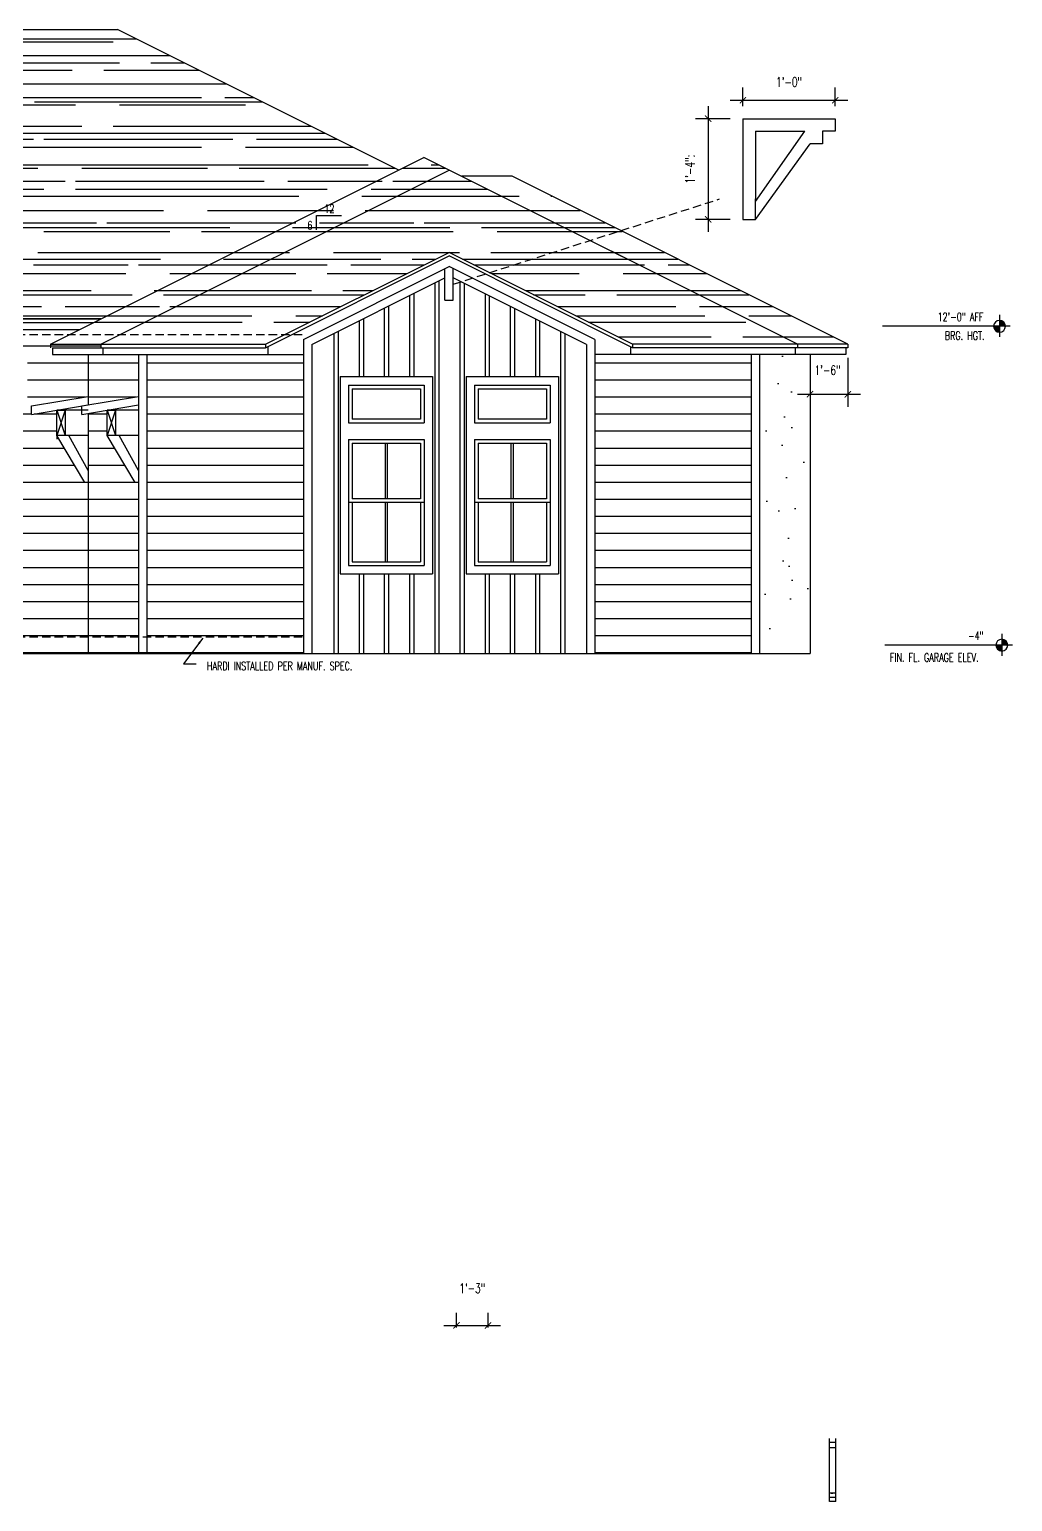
# Model space of a CAD drawing. Header units: inches. Extents: x -25328 to 8149, y -5530 to 4336.
# Drawn here: x -4124 to -3656, y -1993 to -1291 of the extents above; entities that cross this region are included whole.
import ezdxf

# ---------------------------------------------------------------- set-up
doc = ezdxf.new("R2010")
doc.units = ezdxf.units.IN
doc.header["$LTSCALE"] = 16
doc.header["$MEASUREMENT"] = 0
doc.linetypes.add('HIDDEN', pattern=[0.375, 0.25, -0.125])
doc.layers.get('0').update_dxf_attribs({"linetype": 'CONTINUOUS'})
doc.layers.get('DEFPOINTS').update_dxf_attribs({"linetype": 'CONTINUOUS'})
for name, color, linetype in [('CONC', 3, 'CONTINUOUS'), ('DIMS', 5, 'CONTINUOUS'), ('ROOF', 1, 'CONTINUOUS'), ('TEXT', 11, 'CONTINUOUS'), ('WALLS EXT', 6, 'CONTINUOUS'), ('WALLS INT', 6, 'CONTINUOUS'), ('WINDOWS', 1, 'CONTINUOUS')]:
    doc.layers.add(name, color=color, linetype=linetype)
doc.styles.add('PAYTAS RM', font='romans.shx', dxfattribs={"width": 0.7, "height": 4.5})
doc.styles.add('PAYTS NOTES', font='romans.shx', dxfattribs={"width": 0.7, "height": 4.5})
doc.dimstyles.new('DIM- PAYTAS', dxfattribs={"dimscale": 48, "dimtxt": 0.1, "dimasz": 0.0625, "dimexe": 0.125, "dimexo": 0.125, "dimgap": 0.125, "dimtad": 1, "dimdec": 1, "dimzin": 3, "dimdsep": 46, "dimlunit": 4, "dimtxsty": 'PAYTAS RM', "dimblk": 'ARCHTICK', "dimcen": 0.09, "dimdle": 0.125, "dimclrd": 5, "dimclre": 5, "dimclrt": 11, "dimadec": 0, "dimazin": 0, "dimtfac": 1, "dimtdec": 1, "dimtofl": 0, "dimtmove": 2, "dimatfit": 3, "dimfxl": 0, "dimfrac": 2, "dimtolj": 1, "dimtzin": 3, "dimarcsym": 0})
pattern_1 = [(0, (0, -1490.438), (33, 15), [225, -30, 75, -15]), (0, (19.95, -1482.938), (-15, 19.95), [45, -4.95, 90, -11.25]), (0, (7.5, -1477.688), (78, 10.05), [120, -21, 60, -15])]
pattern_2 = [(0, (0, -1490.438), (0, 8.125), [])]

# ---------------------------------------------------------------- blocks, each defined once
blk = doc.blocks.new('_ArchTick')
at = {"color": 0, "linetype": 'ByBlock', "const_width": 0.15}
blk.add_lwpolyline([(-0.5, -0.5), (0.5, 0.5)], dxfattribs=at)
blk = doc.blocks.new('*D537')
at = {"layer": 'DEFPOINTS', "color": 0, "transparency": 16777216}
for p in [(-3905.84, -1908.63), (-3920.84, -1915.67), (-3905.84, -1915.67)]:
    blk.add_point(p, dxfattribs=at)
at = {"layer": 'WALLS INT', "color": 5, "lineweight": -2, "transparency": 16777216}
for p, q in [((-3920.84, -1909.67), (-3920.84, -1902.63)), ((-3905.84, -1909.67), (-3905.84, -1902.63)), ((-3926.84, -1908.63), (-3899.84, -1908.63))]:
    blk.add_line(p, q, dxfattribs=at)
at = {"layer": 'WALLS INT', "color": 5, "lineweight": -2, "transparency": 16777216, "xscale": 3, "yscale": 3, "zscale": 3, "rotation": 180}
blk.add_blockref('_ArchTick', (-3920.84, -1908.63), dxfattribs=at)
at = {"layer": 'WALLS INT', "color": 5, "lineweight": -2, "transparency": 16777216, "xscale": 3, "yscale": 3, "zscale": 3}
blk.add_blockref('_ArchTick', (-3905.84, -1908.63), dxfattribs=at)
at = {"layer": 'WALLS INT', "color": 11, "transparency": 16777216, "insert": (-3913.34, -1890.95), "char_height": 4.5, "attachment_point": 5, "style": 'PAYTAS RM', "bg_fill": 3, "box_fill_scale": 1.25, "bg_fill_color": 256, "bg_fill_true_color": 13158600, "bg_fill_transparency": 0}
blk.add_mtext('\\A1;1\'-3"', dxfattribs=at)
blk = doc.blocks.new('ELEVBUB')
for p, q in [((-0.142, 0), (0.078, 0)), ((0, 0.151), (0, -0.142))]:
    blk.add_line(p, q)
at = {"const_width": 0.0781}
for points in [[(0, 0.039, 0.414214), (-0.039, 0, 1)], [(0, -0.039, 0.414213), (0.039, 0, 1)]]:
    blk.add_lwpolyline(points, format="xyb", dxfattribs=at)
blk.add_circle((0, 0), 0.0781)
blk = doc.blocks.new('*D541')
at = {"layer": 'DEFPOINTS', "color": 0, "transparency": 16777216}
for p in [(-3740.39, -1324.66), (-3784.39, -1333.47), (-3740.39, -1333.47)]:
    blk.add_point(p, dxfattribs=at)
at = {"layer": 'DIMS', "color": 5, "lineweight": -2, "transparency": 16777216}
for p, q in [((-3784.39, -1327.47), (-3784.39, -1318.66)), ((-3740.39, -1327.47), (-3740.39, -1318.66)), ((-3790.39, -1324.66), (-3734.39, -1324.66))]:
    blk.add_line(p, q, dxfattribs=at)
at = {"layer": 'DIMS', "color": 5, "lineweight": -2, "transparency": 16777216, "xscale": 3, "yscale": 3, "zscale": 3, "rotation": 180}
blk.add_blockref('_ArchTick', (-3784.39, -1324.66), dxfattribs=at)
at = {"layer": 'DIMS', "color": 5, "lineweight": -2, "transparency": 16777216, "xscale": 3, "yscale": 3, "zscale": 3}
blk.add_blockref('_ArchTick', (-3740.39, -1324.66), dxfattribs=at)
at = {"layer": 'DIMS', "color": 11, "transparency": 16777216, "insert": (-3762.39, -1315.98), "char_height": 4.5, "attachment_point": 5, "style": 'PAYTAS RM', "bg_fill": 3, "box_fill_scale": 1.25, "bg_fill_color": 256, "bg_fill_true_color": 13158600, "bg_fill_transparency": 0}
blk.add_mtext('\\A1;1\'-0"', dxfattribs=at)
blk = doc.blocks.new('*D542')
at = {"layer": 'DEFPOINTS', "color": 0, "transparency": 16777216}
for p in [(-3784.39, -1333.47), (-3800.92, -1381.47), (-3784.39, -1381.47)]:
    blk.add_point(p, dxfattribs=at)
at = {"layer": 'DIMS', "color": 5, "lineweight": -2, "transparency": 16777216}
for p, q in [((-3800.92, -1327.47), (-3800.92, -1387.47)), ((-3790.39, -1333.47), (-3806.92, -1333.47)), ((-3790.39, -1381.47), (-3806.92, -1381.47))]:
    blk.add_line(p, q, dxfattribs=at)
at = {"layer": 'DIMS', "color": 5, "lineweight": -2, "transparency": 16777216, "xscale": 3, "yscale": 3, "zscale": 3}
for p, rotation in [((-3800.92, -1333.47), 90), ((-3800.92, -1381.47), 270)]:
    blk.add_blockref('_ArchTick', p, dxfattribs=dict(at, rotation=rotation))
at = {"layer": 'DIMS', "color": 11, "transparency": 16777216, "insert": (-3809.6, -1357.47), "char_height": 4.5, "attachment_point": 5, "rotation": 90, "style": 'PAYTAS RM', "bg_fill": 3, "box_fill_scale": 1.25, "bg_fill_color": 256, "bg_fill_true_color": 13158600, "bg_fill_transparency": 0}
blk.add_mtext('\\A1;1\'-4":', dxfattribs=at)
blk = doc.blocks.new('*D551')
at = {"layer": 'DEFPOINTS', "color": 0, "transparency": 16777216}
for p in [(-3734.39, -1441.53), (-3734.39, -1464.81)]:
    blk.add_point(p, dxfattribs=at)
at = {"layer": 'WALLS INT', "color": 5, "lineweight": -2, "transparency": 16777216}
for p, q in [((-3734.39, -1447.53), (-3734.39, -1470.81)), ((-3752.39, -1458.97), (-3752.39, -1470.81)), ((-3758.39, -1464.81), (-3728.39, -1464.81))]:
    blk.add_line(p, q, dxfattribs=at)
at = {"layer": 'WALLS INT', "color": 5, "lineweight": -2, "transparency": 16777216, "xscale": 3, "yscale": 3, "zscale": 3, "rotation": 180}
blk.add_blockref('_ArchTick', (-3752.39, -1464.81), dxfattribs=at)
at = {"layer": 'WALLS INT', "color": 5, "lineweight": -2, "transparency": 16777216, "xscale": 3, "yscale": 3, "zscale": 3}
blk.add_blockref('_ArchTick', (-3734.39, -1464.81), dxfattribs=at)
at = {"layer": 'WALLS INT', "color": 11, "transparency": 16777216, "insert": (-3744.03, -1453.34), "char_height": 4.5, "attachment_point": 5, "style": 'PAYTAS RM', "bg_fill": 3, "box_fill_scale": 1.25, "bg_fill_color": 256, "bg_fill_true_color": 13158600, "bg_fill_transparency": 0}
blk.add_mtext('\\A1;1\'-6"', dxfattribs=at)
at = {"layer": 'DEFPOINTS', "color": 0, "transparency": 16777216}
blk.add_point((-3752.39, -1452.97), dxfattribs=at)

msp = doc.modelspace()

# ---------------------------------------------------------------- hatches: boundary and pattern name
at = {"layer": 'WALLS INT'}
h = msp.add_hatch(dxfattribs=at)
h.set_pattern_fill('AR-RROOF', color=8, scale=15)
h.set_pattern_definition(pattern_1)
h.paths.add_polyline_path([(-4082.39364874, -1290.92859557), (-4250.39364874, -1290.92859557), (-4505.39364874, -1418.42859557), (-4484.39364874, -1428.92859557), (-4310.89364874, -1428.92859557), (-4310.89364874, -1384.40073153), (-4322.89364874, -1384.40073153), (-4322.89364874, -1346.56510342), (-4195.89364874, -1346.56510342), (-4195.89364874, -1384.40073153), (-4207.89364874, -1384.40073153), (-4207.89364874, -1428.92859557), (-4090.39364874, -1428.92859557), (-3948.39364874, -1357.92859557)])
h = msp.add_hatch(dxfattribs=at)
h.set_pattern_fill('AR-RROOF', color=8, scale=15)
h.set_pattern_definition(pattern_1)
h.paths.add_polyline_path([(-3924.39364874, -1357.92859557), (-3936.39364874, -1351.92859557), (-4105.33792065, -1436.40073153), (-4081.33792065, -1436.40073153)])
h = msp.add_hatch(dxfattribs=at)
h.set_pattern_fill('AR-RROOF', color=8, scale=15)
h.set_pattern_definition(pattern_1)
h.paths.add_polyline_path([(-3924.39364874, -1397.20924132), (-3836.95494025, -1440.92859557), (-3758.39364874, -1440.92859557), (-3924.39364874, -1357.92859557), (-4081.33792065, -1436.40073153), (-4002.77662915, -1436.40073153)])
h = msp.add_hatch(dxfattribs=at)
h.set_pattern_fill('AR-RROOF', color=8, scale=15)
h.set_pattern_definition(pattern_1)
h.paths.add_polyline_path([(-3880.39364874, -1367.92859557), (-3904.39364874, -1367.92859557), (-3758.39364874, -1440.92859557), (-3734.39364874, -1440.92859557)])
h = msp.add_hatch(dxfattribs=at)
h.set_pattern_fill('LINE', color=8, scale=65)
h.set_pattern_definition(pattern_2)
h.paths.add_polyline_path([(-4310.89364874, -1436.40073153), (-4469.44937683, -1436.40073153), (-4412.39364874, -1464.92859557), (-4412.39364874, -1466.60564656), (-4413.39364874, -1466.60564656), (-4413.39364874, -1469.92859557), (-4426.39364874, -1469.92859557), (-4426.39364874, -1580.40073153), (-4382.39364874, -1580.40073153), (-4382.39364874, -1568.42857849), (-4381.39364874, -1568.42857849), (-4381.39364874, -1538.42857849), (-4381.39364874, -1484.40073153), (-4382.39364874, -1484.40073153), (-4382.39364874, -1469.92859557), (-4393.39364874, -1469.92859557), (-4393.39364874, -1446.17888984), (-4310.89364874, -1446.17888984)])
h.paths.add_polyline_path([(-4314.39364874, -1568.42857849), (-4313.39364874, -1568.42857849), (-4313.39364874, -1538.42857849), (-4313.39364874, -1484.40073153), (-4314.39364874, -1484.40073153), (-4314.39364874, -1476.40073153), (-4319.39364874, -1476.40073153), (-4319.39364874, -1560.40073153), (-4363.39364874, -1560.40073153), (-4363.39364874, -1476.40073153), (-4368.39364874, -1476.40073153), (-4368.39364874, -1484.40073153), (-4369.39364874, -1484.40073153), (-4369.39364874, -1538.42857849), (-4369.39364874, -1568.42857849), (-4368.39364874, -1568.42857849), (-4368.39364874, -1580.40073153), (-4314.39364874, -1580.40073153)], flags=17)
h.paths.add_polyline_path([(-4314.39364874, -1580.40073153), (-4368.39364874, -1580.40073153), (-4368.39364874, -1584.40073153), (-4314.39364874, -1584.40073153)])
h.paths.add_polyline_path([(-4382.39364874, -1580.40073153), (-4426.39364874, -1580.40073153), (-4426.39364874, -1588.40073153), (-4382.39364874, -1588.40073153)])
h.paths.add_polyline_path([(-4072.39364874, -1506.90073153), (-4073.95488063, -1506.90073153), (-4087.39364874, -1484.40073153), (-4087.39364874, -1472.40073153), (-4096.39364874, -1473.90073153), (-4096.39364874, -1580.40073153), (-4072.39364874, -1580.40073153)])
h.paths.add_polyline_path([(-4072.39364874, -1445.92859557), (-4096.39364874, -1445.92859557), (-4096.39364874, -1469.84555651), (-4072.39364874, -1465.84555651)])
h.paths.add_polyline_path([(-4072.39364874, -1580.40073153), (-4096.39364874, -1580.40073153), (-4096.39364874, -1588.40073153), (-4072.39364874, -1588.40073153)])
h = msp.add_hatch(dxfattribs=at)
h.set_pattern_fill('LINE', color=8, scale=65)
h.set_pattern_definition(pattern_2)
h.paths.add_polyline_path([(-4112.39364874, -1439.92859557), (-4112.39364874, -1436.40073153), (-4207.89364874, -1436.40073153), (-4207.89364874, -1446.17888984), (-4125.39364874, -1446.17888984), (-4125.39364874, -1469.92859557), (-4136.39364874, -1469.92859557), (-4136.39364874, -1484.40073153), (-4137.39364874, -1484.40073153), (-4137.39364874, -1538.42857849), (-4137.39364874, -1568.42857849), (-4136.39364874, -1568.42857849), (-4136.39364874, -1580.40073153), (-4096.39364874, -1580.40073153), (-4096.39364874, -1506.90073153), (-4097.95488063, -1506.90073153), (-4111.39364874, -1484.40073153), (-4111.39364874, -1472.40073153), (-4123.39364874, -1474.40073153), (-4123.39364874, -1470.34555651), (-4096.39364874, -1465.84555651), (-4096.39364874, -1445.92859557), (-4113.39364874, -1445.92859557), (-4113.39364874, -1442.60564656), (-4090.39364874, -1442.60564656), (-4090.39364874, -1440.92859557), (-4114.39364874, -1440.92859557)])
h.paths.add_polyline_path([(-4096.39364874, -1580.40073153), (-4136.39364874, -1580.40073153), (-4136.39364874, -1588.40073153), (-4096.39364874, -1588.40073153)])
h = msp.add_hatch(dxfattribs=at)
h.set_pattern_fill('LINE', color=8, scale=65)
h.set_pattern_definition(pattern_2)
h.paths.add_polyline_path([(-3993.83235724, -1580.40073153), (-4072.39364874, -1580.40073153), (-4072.39364874, -1588.40073153), (-3993.83235724, -1588.40073153)])
h.paths.add_polyline_path([(-4068.39364874, -1445.92859557), (-4068.39364874, -1580.40073153), (-3993.83235724, -1580.40073153), (-3993.83235724, -1445.92859557)])
h.paths.add_polyline_path([(-3780.39364874, -1588.40073153), (-3780.39364874, -1445.92859557), (-3854.95494025, -1445.92859557), (-3854.95494025, -1588.40073153)])
h = msp.add_hatch(dxfattribs=at)
h.set_pattern_fill('AR-SAND', color=8, scale=15)
h.set_pattern_definition([(37.5, (0, -1490.438), (-0.9449, 28.90236), [0, -22.8, 0, -25.5, 0, -24.375]), (7.5, (0, -1490.438), (26.54665, 42.3322), [0, -12.3, 0, -20.55, 0, -7.875]), (327.5, (-18.45, -1490.438), (46.71213, 0.08489), [0, -7.5, 0, -27, 0, -35.25]), (317.5, (-18.45, -1490.438), (45.0919, 13.16513), [0, -3.75, 0, -17.7, 0, -20.25])])
h.paths.add_polyline_path([(-3752.39364874, -1445.92859557), (-3776.39364874, -1445.92859557), (-3776.39364874, -1588.40073153), (-3752.39364874, -1588.40073153)])

# ---------------------------------------------------------------- linework, layer by layer
at = {"layer": 'CONC', "color": 8, "linetype": 'HIDDEN'}
for p, q in [((-4580.39364874, -1436.40073153), (-3993.83235724, -1436.40073153)), ((-4580.39364874, -1580.40073153), (-3993.83235724, -1580.40073153))]:
    msp.add_line(p, q, dxfattribs=at)
at = {"layer": 'CONC'}
msp.add_line((-4590.39364874, -1588.40073153), (-3752.39364874, -1588.40073153), dxfattribs=at)
at = {"layer": 'DIMS'}
for p, q in [((-3664.86507465, -1432.40073153), (-3717.78006594, -1432.40073153)), ((-3663.78251056, -1584.40073153), (-3716.69750185, -1584.40073153))]:
    msp.add_line(p, q, dxfattribs=at)
at = {"layer": 'ROOF', "color": 6}
for p, q in [((-3948.39364874, -1357.92859557), (-4082.39364874, -1290.92859557)), ((-4114.39364874, -1440.92859557), (-3936.39364874, -1351.92859557)), ((-3758.39364874, -1440.92859557), (-3936.39364874, -1351.92859557)), ((-4090.39364874, -1440.92859557), (-3924.39364874, -1357.92859557)), ((-3758.39364874, -1440.92859557), (-3924.39364874, -1357.92859557)), ((-3734.39364874, -1440.92859557), (-3894.39364874, -1360.92859557)), ((-4011.83235724, -1440.92859557), (-3924.39364874, -1397.20924132)), ((-4011.83235724, -1442.60564656), (-3924.39364874, -1398.88629231)), ((-3836.95494025, -1440.92859557), (-3924.39364874, -1397.20924132)), ((-3836.95494025, -1442.60564656), (-3924.39364874, -1398.88629231)), ((-3993.83235724, -1438.63679951), (-3924.39364874, -1403.91744526)), ((-3854.95494025, -1438.63679951), (-3924.39364874, -1403.91744526)), ((-4207.89364874, -1428.92859557), (-4090.39364874, -1428.92859557)), ((-4207.89364874, -1430.60564656), (-4093.74775071, -1430.60564656)), ((-4207.89364874, -1433.92859557), (-4100.39364874, -1433.92859557)), ((-4114.39364874, -1440.92859557), (-4114.39364874, -1442.60564656)), ((-4114.39364874, -1440.92859557), (-4011.83235724, -1440.92859557)), ((-4113.39364874, -1442.60564656), (-4113.39364874, -1445.92859557)), ((-4113.39364874, -1442.60564656), (-4011.83235724, -1442.60564656)), ((-4090.39364874, -1440.92859557), (-4090.39364874, -1442.60564656)), ((-4089.39364874, -1442.60564656), (-4089.39364874, -1445.92859557)), ((-4011.83235724, -1440.92859557), (-4011.83235724, -1442.60564656)), ((-4010.83235724, -1442.10564656), (-4010.83235724, -1445.92859557)), ((-3837.95494025, -1442.10564656), (-3837.95494025, -1445.92859557)), ((-3836.95494025, -1440.92859557), (-3836.95494025, -1442.60564656)), ((-3734.39364874, -1440.92859557), (-3836.95494025, -1440.92859557)), ((-3734.39364874, -1442.60564656), (-3836.95494025, -1442.60564656)), ((-3759.39364874, -1442.60564656), (-3759.39364874, -1445.92859557)), ((-3758.39364874, -1440.92859557), (-3758.39364874, -1442.60564656)), ((-3735.39364874, -1442.60564656), (-3735.39364874, -1445.92859557)), ((-3734.39364874, -1440.92859557), (-3734.39364874, -1442.60564656)), ((-4113.39364874, -1445.92859557), (-4010.83235724, -1445.92859557)), ((-4113.39364874, -1445.92859557), (-4096.39364874, -1445.92859557)), ((-4010.83235724, -1445.92859557), (-3993.83235724, -1445.92859557)), ((-3837.95494025, -1445.92859557), (-3854.95494025, -1445.92859557)), ((-3735.39364874, -1445.92859557), (-3837.95494025, -1445.92859557)), ((-3759.39364874, -1445.92859557), (-3776.39364874, -1445.92859557)), ((-3735.39364874, -1445.92859557), (-3752.39364874, -1445.92859557))]:
    msp.add_line(p, q, dxfattribs=at)
at = {"layer": 'WALLS EXT', "color": 1}
for p, q in [((-3784.38934172, -1333.46528522), (-3784.38934172, -1381.46528522)), ((-3784.38934172, -1333.46528522), (-3740.38934172, -1333.46528522)), ((-3778.38934172, -1339.46528522), (-3778.38934172, -1372.69237589)), ((-3778.38934172, -1339.46528522), (-3754.87462309, -1339.46528522)), ((-3778.38934172, -1372.98000384), (-3754.87462309, -1339.46528522)), ((-3740.38934172, -1339.46528522), (-3746.38934172, -1339.46528522)), ((-3746.38934172, -1339.46528522), (-3746.38934172, -1345.46528522)), ((-3740.38934172, -1333.46528522), (-3740.38934172, -1339.46528522)), ((-3778.38934172, -1381.46528522), (-3752.38934172, -1345.46528522)), ((-3746.38934172, -1345.46528522), (-3752.38934172, -1345.46528522)), ((-3778.38934172, -1381.46528522), (-3778.38934172, -1371.70164166)), ((-3784.38934172, -1381.46528522), (-3778.38934172, -1381.46528522)), ((-4123.39364874, -1470.34555651), (-4096.39364874, -1465.84555651)), ((-4099.39364874, -1470.34555651), (-4072.39364874, -1465.84555651)), ((-4123.39364874, -1474.40073153), (-4096.39364874, -1469.90073153)), ((-4123.39364874, -1474.40073153), (-4123.39364874, -1470.34555651)), ((-4111.39364874, -1484.40073153), (-4111.39364874, -1472.40073153)), ((-4111.39364874, -1472.40073153), (-4107.39364874, -1472.40073153)), ((-4111.39364874, -1472.40073153), (-4107.39364874, -1484.40073153)), ((-4107.39364874, -1472.40073153), (-4111.39364874, -1484.40073153)), ((-4096.39364874, -1472.40073153), (-4111.39364874, -1472.40073153)), ((-4107.39364874, -1472.40073153), (-4107.39364874, -1484.40073153)), ((-4099.39364874, -1474.40073153), (-4072.39364874, -1469.90073153)), ((-4099.39364874, -1474.40073153), (-4099.39364874, -1470.34555651)), ((-4087.39364874, -1484.40073153), (-4087.39364874, -1472.40073153)), ((-4087.39364874, -1472.40073153), (-4083.39364874, -1472.40073153)), ((-4087.39364874, -1472.40073153), (-4083.39364874, -1484.40073153)), ((-4083.39364874, -1472.40073153), (-4087.39364874, -1484.40073153)), ((-4072.39364874, -1472.40073153), (-4087.39364874, -1472.40073153)), ((-4083.39364874, -1472.40073153), (-4083.39364874, -1484.40073153)), ((-4111.39364874, -1484.40073153), (-4111.39364874, -1486.27573153)), ((-4096.39364874, -1484.40073153), (-4111.39364874, -1484.40073153)), ((-4097.95488063, -1506.90073153), (-4111.39364874, -1484.40073153)), ((-4096.39364874, -1501.17131394), (-4105.66375618, -1484.40073153)), ((-4072.39364874, -1484.40073153), (-4087.39364874, -1484.40073153)), ((-4073.95488063, -1506.90073153), (-4087.39364874, -1484.40073153)), ((-4072.39364874, -1501.17131394), (-4081.66375618, -1484.40073153)), ((-4072.39364874, -1484.40073153), (-4072.39364874, -1506.90073153)), ((-4096.39364874, -1506.90073153), (-4097.95488063, -1506.90073153)), ((-4072.39364874, -1506.90073153), (-4073.95488063, -1506.90073153))]:
    msp.add_line(p, q, dxfattribs=at)
at = {"layer": 'WALLS EXT'}
for p, q in [((-3740.03784932, -1964.44055409), (-3743.16284932, -1964.44055409)), ((-3740.03784932, -1967.0130396), (-3743.16284932, -1967.0130396)), ((-3740.03784932, -1988.58754848), (-3743.16284932, -1988.58754848)), ((-3740.03784932, -1990.58754848), (-3743.16284932, -1990.58754848)), ((-3740.85034932, -1992.58754848), (-3742.35034932, -1992.58754848))]:
    msp.add_line(p, q, dxfattribs=at)
at = {"layer": 'WALLS INT'}
for p, q in [((-4250.39364874, -1290.92859557), (-4082.39364874, -1290.92859557)), ((-3894.39364874, -1360.92859557), (-3918.39364874, -1360.92859557)), ((-3987.62077319, -1386.40350522), (-3987.62077319, -1379.64508881)), ((-3987.62077319, -1379.64508881), (-3975.62077319, -1379.64508881)), ((-3926.39364874, -1419.91744526), (-3926.39364874, -1404.91744526)), ((-3922.39364874, -1419.91744526), (-3922.39364874, -1404.91744526)), ((-3926.39364874, -1419.91744526), (-3922.39364874, -1419.91744526)), ((-4090.39364874, -1428.92859557), (-4207.89364874, -1428.92859557)), ((-3993.83235724, -1438.63679951), (-3993.83235724, -1588.40073153)), ((-3854.95494025, -1438.63679951), (-3854.95494025, -1588.40073153)), ((-4096.39364874, -1445.92859557), (-4096.39364874, -1469.84555651)), ((-4072.39364874, -1445.92859557), (-4072.39364874, -1588.40073153)), ((-3776.39364874, -1445.92859557), (-3776.39364874, -1588.40073153)), ((-3752.39364874, -1445.92859557), (-3752.39364874, -1588.40073153)), ((-3776.39364874, -1462.63679951), (-3776.39364874, -1588.40073153)), ((-4096.39364874, -1473.90073153), (-4096.39364874, -1588.40073153)), ((-4096.39364874, -1506.90073153), (-4097.95488063, -1506.90073153)), ((-4072.39364874, -1506.90073153), (-4073.95488063, -1506.90073153))]:
    msp.add_line(p, q, dxfattribs=at)
at = {"layer": 'WINDOWS'}
for p, q in [((-3989.83235724, -1441.10893546), (-3926.39364874, -1409.38958121)), ((-3858.95494025, -1441.10893546), (-3922.39364874, -1409.38958121)), ((-3941.260872, -1416.82319284), (-3941.260872, -1456.40073153)), ((-3931.260872, -1411.82319284), (-3931.260872, -1588.40073153)), ((-3929.260872, -1410.82319284), (-3929.260872, -1588.40073153)), ((-3919.260872, -1410.95596958), (-3919.260872, -1588.40073153)), ((-3917.260872, -1411.95596958), (-3917.260872, -1588.40073153)), ((-3907.260872, -1416.95596958), (-3907.260872, -1456.40073153)), ((-3955.260872, -1423.82319284), (-3955.260872, -1456.40073153)), ((-3953.260872, -1422.82319284), (-3953.260872, -1456.40073153)), ((-3943.260872, -1417.82319284), (-3943.260872, -1456.40073153)), ((-3905.260872, -1417.95596958), (-3905.260872, -1456.40073153)), ((-3895.260872, -1422.95596958), (-3895.260872, -1456.40073153)), ((-3893.260872, -1423.95596958), (-3893.260872, -1456.40073153)), ((-3967.260872, -1429.82319284), (-3967.260872, -1456.40073153)), ((-3965.260872, -1428.82319284), (-3965.260872, -1456.40073153)), ((-3883.260872, -1428.95596958), (-3883.260872, -1456.40073153)), ((-3881.260872, -1429.95596958), (-3881.260872, -1456.40073153)), ((-3979.260872, -1435.82319284), (-3979.260872, -1588.40073153)), ((-3977.260872, -1434.82319284), (-3977.260872, -1588.40073153)), ((-3871.260872, -1434.95596958), (-3871.260872, -1588.40073153)), ((-3869.260872, -1435.95596958), (-3869.260872, -1588.40073153)), ((-3989.83235724, -1441.10893546), (-3989.83235724, -1588.40073153)), ((-3858.95494025, -1441.10893546), (-3858.95494025, -1588.40073153)), ((-4068.39364874, -1445.92859557), (-4068.39364874, -1588.40073153)), ((-3780.39364874, -1445.92859557), (-3780.39364874, -1588.40073153)), ((-3976.26864874, -1456.40073153), (-3976.26864874, -1550.40073153)), ((-3976.26864874, -1456.40073153), (-3932.26864874, -1456.40073153)), ((-3932.26864874, -1456.40073153), (-3932.26864874, -1550.40073153)), ((-3916.26864874, -1456.40073153), (-3916.26864874, -1550.40073153)), ((-3916.26864874, -1456.40073153), (-3872.26864874, -1456.40073153)), ((-3872.26864874, -1456.40073153), (-3872.26864874, -1550.40073153)), ((-3972.26864874, -1460.40073153), (-3936.26864874, -1460.40073153)), ((-3972.26864874, -1460.40073153), (-3972.26864874, -1478.40073153)), ((-3970.51864874, -1462.15073153), (-3938.01864874, -1462.15073153)), ((-3970.51864874, -1462.15073153), (-3970.51864874, -1476.65073153)), ((-3938.01864874, -1462.15073153), (-3938.01864874, -1476.65073153)), ((-3936.26864874, -1460.40073153), (-3936.26864874, -1478.40073153)), ((-3912.26864874, -1460.40073153), (-3876.26864874, -1460.40073153)), ((-3912.26864874, -1460.40073153), (-3912.26864874, -1478.40073153)), ((-3910.51864874, -1462.15073153), (-3878.01864874, -1462.15073153)), ((-3910.51864874, -1462.15073153), (-3910.51864874, -1476.65073153)), ((-3878.01864874, -1462.15073153), (-3878.01864874, -1476.65073153)), ((-3876.26864874, -1460.40073153), (-3876.26864874, -1478.40073153)), ((-3972.26864874, -1478.40073153), (-3936.26864874, -1478.40073153)), ((-3938.01864874, -1476.65073153), (-3970.51864874, -1476.65073153)), ((-3912.26864874, -1478.40073153), (-3876.26864874, -1478.40073153)), ((-3878.01864874, -1476.65073153), (-3910.51864874, -1476.65073153)), ((-3972.26864874, -1486.40073153), (-3972.26864874, -1546.40073153)), ((-3972.26864874, -1486.40073153), (-3936.26864874, -1486.40073153)), ((-3936.26864874, -1486.40073153), (-3936.26864874, -1546.40073153)), ((-3912.26864874, -1486.40073153), (-3912.26864874, -1546.40073153)), ((-3912.26864874, -1486.40073153), (-3876.26864874, -1486.40073153)), ((-3876.26864874, -1486.40073153), (-3876.26864874, -1546.40073153)), ((-3970.51864874, -1488.15073153), (-3970.51864874, -1514.65073153)), ((-3970.51864874, -1488.15073153), (-3938.01864874, -1488.15073153)), ((-3954.76864874, -1514.65073153), (-3954.76864874, -1488.15073153)), ((-3953.76864874, -1514.65073153), (-3953.76864874, -1488.15073153)), ((-3938.01864874, -1488.15073153), (-3938.01864874, -1514.65073153)), ((-3910.51864874, -1488.15073153), (-3910.51864874, -1514.65073153)), ((-3910.51864874, -1488.15073153), (-3878.01864874, -1488.15073153)), ((-3894.76864874, -1514.65073153), (-3894.76864874, -1488.15073153)), ((-3893.76864874, -1514.65073153), (-3893.76864874, -1488.15073153)), ((-3878.01864874, -1488.15073153), (-3878.01864874, -1514.65073153)), ((-3938.01864874, -1514.65073153), (-3970.51864874, -1514.65073153)), ((-3878.01864874, -1514.65073153), (-3910.51864874, -1514.65073153)), ((-3936.26864874, -1516.40073153), (-3972.26864874, -1516.40073153)), ((-3970.51864874, -1516.40073153), (-3970.51864874, -1544.65073153)), ((-3954.76864874, -1544.65073153), (-3954.76864874, -1516.40073153)), ((-3953.76864874, -1544.65073153), (-3953.76864874, -1516.40073153)), ((-3938.01864874, -1516.40073153), (-3938.01864874, -1544.65073153)), ((-3876.26864874, -1516.40073153), (-3912.26864874, -1516.40073153)), ((-3910.51864874, -1516.40073153), (-3910.51864874, -1544.65073153)), ((-3894.76864874, -1544.65073153), (-3894.76864874, -1516.40073153)), ((-3893.76864874, -1544.65073153), (-3893.76864874, -1516.40073153)), ((-3878.01864874, -1516.40073153), (-3878.01864874, -1544.65073153)), ((-3976.26864874, -1550.40073153), (-3932.26864874, -1550.40073153)), ((-3972.26864874, -1546.40073153), (-3936.26864874, -1546.40073153)), ((-3970.51864874, -1544.65073153), (-3938.01864874, -1544.65073153)), ((-3967.260872, -1550.40073153), (-3967.260872, -1588.40073153)), ((-3965.260872, -1550.40073153), (-3965.260872, -1588.40073153)), ((-3955.260872, -1550.40073153), (-3955.260872, -1588.40073153)), ((-3953.260872, -1550.40073153), (-3953.260872, -1588.40073153)), ((-3943.260872, -1550.40073153), (-3943.260872, -1588.40073153)), ((-3941.260872, -1550.40073153), (-3941.260872, -1588.40073153)), ((-3916.26864874, -1550.40073153), (-3872.26864874, -1550.40073153)), ((-3912.26864874, -1546.40073153), (-3876.26864874, -1546.40073153)), ((-3910.51864874, -1544.65073153), (-3878.01864874, -1544.65073153)), ((-3907.260872, -1550.40073153), (-3907.260872, -1588.40073153)), ((-3905.260872, -1550.40073153), (-3905.260872, -1588.40073153)), ((-3895.260872, -1550.40073153), (-3895.260872, -1588.40073153)), ((-3893.260872, -1550.40073153), (-3893.260872, -1588.40073153)), ((-3883.260872, -1550.40073153), (-3883.260872, -1588.40073153)), ((-3881.260872, -1550.40073153), (-3881.260872, -1588.40073153)), ((-3743.16284932, -1992.58754848), (-3743.16284932, -1962.58754848)), ((-3740.03784932, -1992.58754848), (-3740.03784932, -1962.58754848)), ((-3742.35034932, -1992.58754848), (-3743.16284932, -1992.58754848)), ((-3742.35034932, -1988.58754848), (-3741.56688327, -1988.58754848)), ((-3740.85034932, -1988.58754848), (-3742.35034932, -1988.58754848)), ((-3740.03784932, -1992.58754848), (-3740.85034932, -1992.58754848))]:
    msp.add_line(p, q, dxfattribs=at)

# ---------------------------------------------------------------- block references
at = {"layer": 'DIMS', "xscale": -36, "yscale": 36, "zscale": 36}
for p in [(-3662.05257465, -1432.40073153), (-3660.97001056, -1584.40073153)]:
    msp.add_blockref('ELEVBUB', p, dxfattribs=at)

# ---------------------------------------------------------------- texts
at = {"layer": 'TEXT', "style": 'PAYTS NOTES', "width": 0.7}
for s, p in [('12', (-3983.82922033, -1378.29863576)), ('6', (-3991.93271838, -1386.34716433)), ('12\'-0" AFF', (-3691.59132947, -1429.94073368)), ('BRG. HGT.', (-3688.15769715, -1438.82676208)), ('-4"', (-3677.07477004, -1581.91343909)), ('HARDI INSTALLED PER MANUF. SPEC.', (-4039.78823424, -1596.33238962)), ('FIN. FL. GARAGE ELEV.', (-3714.27513306, -1592.27711226))]:
    msp.add_text(s, height=4, dxfattribs=at).set_placement(p)

# ---------------------------------------------------------------- dimensions: what is measured, and where the dimension line sits
at = {"layer": 'WALLS INT'}
dim = msp.add_linear_dim(base=(-3905.83758492, -1908.63176899), p1=(-3920.8375944, -1915.66857004), p2=(-3905.83758492, -1915.66857004), dimstyle='DIM- PAYTAS', override={"dimtfill": 1, "dimarcsym": 2}, dxfattribs=at)
dim.commit()
dim.dimension.update_dxf_attribs({"geometry": '*D537', "text_midpoint": (-3913.33758966, -1890.95319756)})

# ---------------------------------------------------------------- leaders
at = {"layer": 'DIMS'}
msp.add_leader([(-4041.76155115, -1581.10619016), (-4051.04465967, -1593.33540265), (-4044.92623407, -1593.33540265)], dimstyle='DIM- PAYTAS', override={"dimgap": 0.125, "dimtad": 0}, dxfattribs=at)

# ---------------------------------------------------------------- next in the draw order: dimensions: what is measured, and where the dimension line sits
dim = msp.add_linear_dim(base=(-3740.38934172, -1324.65660184), p1=(-3784.38934172, -1333.46528522), p2=(-3740.38934172, -1333.46528522), text='1\'-0"', dimstyle='DIM- PAYTAS', override={"dimtfill": 1, "dimarcsym": 2}, dxfattribs=at)
dim.commit()
dim.dimension.update_dxf_attribs({"geometry": '*D541', "text_midpoint": (-3762.38934172, -1315.97803041)})
at = {"layer": 'WALLS INT'}
dim = msp.add_linear_dim(base=(-3734.39364874, -1464.81388372), p1=(-3752.39364874, -1452.96898572), p2=(-3734.39364874, -1441.52859557), dimstyle='DIM- PAYTAS', override={"dimtfill": 1, "dimarcsym": 2}, dxfattribs=at)
dim.commit()
dim.dimension.update_dxf_attribs({"geometry": '*D551', "text_midpoint": (-3744.03087202, -1453.34195958), "dimtype": 160})

# ---------------------------------------------------------------- next in the draw order: dimensions: what is measured, and where the dimension line sits
at = {"layer": 'DIMS'}
dim = msp.add_linear_dim(base=(-3800.92064744, -1381.46528522), p1=(-3784.38934172, -1333.46528522), p2=(-3784.38934172, -1381.46528522), angle=90, text='1\'-4":', dimstyle='DIM- PAYTAS', override={"dimtfill": 1, "dimarcsym": 2}, dxfattribs=at)
dim.commit()
dim.dimension.update_dxf_attribs({"geometry": '*D542', "text_midpoint": (-3809.59921887, -1357.46528522)})

# ---------------------------------------------------------------- next in the draw order: linework, layer by layer
at = {"layer": 'WALLS INT', "linetype": 'HIDDEN'}
msp.add_line((-3922.39364874, -1412.41744526), (-3795.5354912, -1371.73876194), dxfattribs=at)

doc.saveas('drawing.dxf')
